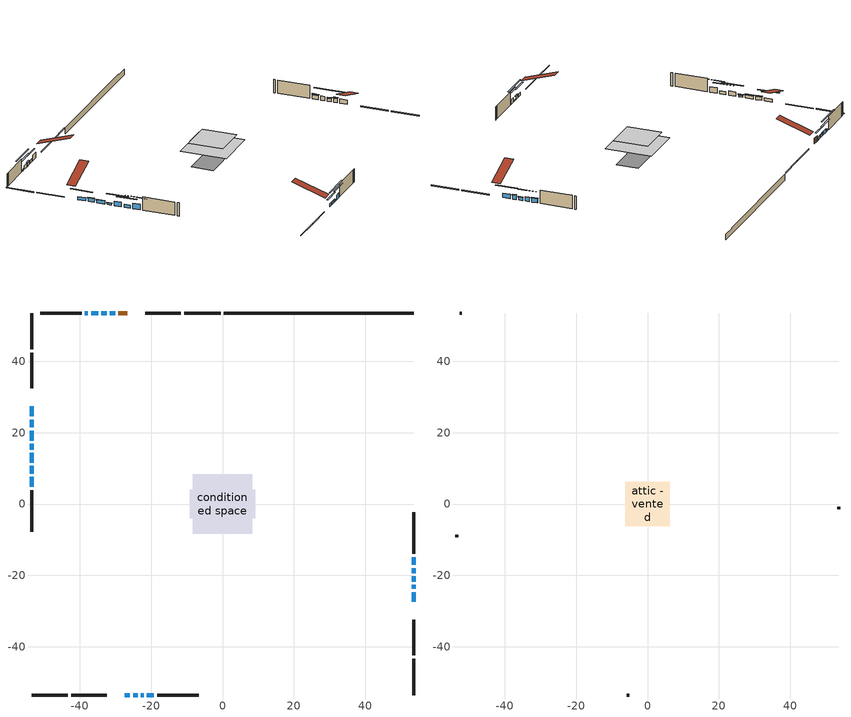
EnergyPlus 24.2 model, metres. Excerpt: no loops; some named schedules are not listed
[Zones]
conditioned space
 floor adiabatic (AdiabaticFloorConstruction): -8.33,-8.33 -8.33,8.33 8.33,8.33 8.33,-8.33 z2.96
 floor foundation (Slab1 construction): -9.24,-4.04 -9.24,4.04 9.24,4.04 9.24,-4.04 z-1.8
 wall outside (RimJoist1 construction): -0.56,53.51 -10.71,53.51 / -53.51,-53.51 -43.36,-53.51 / -53.51,53.51 -53.51,43.36 / 53.51,-53.51 53.51,-43.36 z0.52:0.82
 wall outside (RimJoist2 construction): -11.64,53.51 -21.6,53.51 / -42.43,-53.51 -32.47,-53.51 / -53.51,42.43 -53.51,32.47 / 53.51,-42.43 53.51,-32.47 z0.52:0.82
 wall outside (AdiabaticWallConstruction 1): -26.67,53.51 -29.15,53.51 z0.52:2.55
 wall outside (AdiabaticWallConstruction): 53.51,-27.4 53.51,-24.71 / 53.51,-23.78 53.51,-22.66 / -53.51,14.31 -53.51,11.62 / 53.51,-19.36 53.51,-17.93 / 53.51,-17.01 53.51,-14.87 z0.52:2.1; 53.51,-21.73 53.51,-20.28 / -30.08,53.51 -31.53,53.51 / -32.46,53.51 -33.91,53.51 / -27.4,-53.51 -25.95,-53.51 / -53.51,27.4 -53.51,24.56 / -53.51,20.59 -53.51,17.74 z0.52:1.64; -25.02,-53.51 -23.78,-53.51 z0.52:1.46; -53.51,23.63 -53.51,21.52 z0.52:1.76; -34.84,53.51 -36.82,53.51 z0.52:1.87; -37.75,53.51 -38.54,53.51 / -53.51,16.82 -53.51,15.24 z0.52:1.13; -22.85,-53.51 -22.11,-53.51 z0.52:0.88; -21.18,-53.51 -19.2,-53.51 z0.52:2.2; -53.51,10.69 -53.51,8.51 z0.52:1.56; -53.51,7.58 -53.51,4.78 z0.52:2.5
 wall outside (Wall1 construction): -39.46,53.51 -51.06,53.51 / -18.27,-53.51 -6.68,-53.51 / -53.51,3.86 -53.51,-7.74 / 53.51,-13.94 53.51,-2.35 z0.52:5.4
 wall foundation (FoundationWall1 construction): 0.37,53.51,-1.8 0.37,53.51,0.52 48.2,53.51,0.52 48.2,53.51,0.2 53.51,53.51,0.2 53.51,53.51,-1.8
 window (WindowConstruction): 53.51,-27.4 53.51,-24.71 z0.52:2.1
 window (WindowConstruction 8): 53.51,-23.78 53.51,-22.66 z0.52:2.1
 window (WindowConstruction 9): 53.51,-21.73 53.51,-20.28 z0.52:1.64
 window (WindowConstruction 10): -30.08,53.51 -31.53,53.51 z0.52:1.64
 window (WindowConstruction 11): -32.46,53.51 -33.91,53.51 z0.52:1.64
 window (WindowConstruction 12): -27.4,-53.51 -25.95,-53.51 z0.52:1.64
 window (WindowConstruction 13): -25.02,-53.51 -23.78,-53.51 z0.52:1.46
 window (WindowConstruction 14): -53.51,27.4 -53.51,24.56 z0.52:1.64
 window (WindowConstruction 15): -53.51,23.63 -53.51,21.52 z0.52:1.76
 window (WindowConstruction 1): -34.84,53.51 -36.82,53.51 z0.52:1.87
 window (WindowConstruction 16): -53.51,20.59 -53.51,17.75 z0.52:1.64
 window (WindowConstruction 17): -37.75,53.51 -38.53,53.51 z0.52:1.13
 window (WindowConstruction 18): -22.85,-53.51 -22.11,-53.51 z0.52:0.88
 window (WindowConstruction 19): -53.51,16.82 -53.51,15.24 z0.52:1.13
 window (WindowConstruction 2): -21.18,-53.51 -19.2,-53.51 z0.52:2.2
 window (WindowConstruction 3): -53.51,14.31 -53.51,11.62 z0.52:2.1
 window (WindowConstruction 4): -53.51,10.69 -53.51,8.51 z0.52:1.56
 window (WindowConstruction 5): -53.51,7.58 -53.51,4.78 z0.52:2.5
 window (WindowConstruction 6): 53.51,-19.36 53.51,-17.93 z0.52:2.1
 window (WindowConstruction 7): 53.51,-17.01 53.51,-14.87 z0.52:2.1
 door (Door): -26.67,53.51 -29.15,53.51 z0.52:2.55
 ceiling adiabatic (AdiabaticFloorConstruction): 8.33,-8.33 8.33,8.33 -8.33,8.33 -8.33,-8.33 z2.96
attic - vented
 floor to conditioned space (Floor1 construction Reversed): -6.25,-6.25 -6.25,6.25 6.25,6.25 6.25,-6.25 z5.4
 wall outside (Wall3 construction): -51.99,53.51 -52.58,53.51 / -5.75,-53.51 -5.15,-53.51 / -53.51,-8.67 -53.51,-9.26 / 53.51,-1.42 53.51,-0.82 z0.52:5.4
 roof outside (Roof1 construction): -25.74,53.51,5.4 -25.74,41.34,9.46 -22.53,41.34,9.46 -22.53,53.51,5.4; -28.33,-53.51,5.4 -28.33,-41.34,9.46 -31.54,-41.34,9.46 -31.54,-53.51,5.4; -53.51,28.33,5.4 -41.34,28.33,9.46 -41.34,31.54,9.46 -53.51,31.54,5.4; 53.51,-28.33,5.4 41.34,-28.33,9.46 41.34,-31.54,9.46 53.51,-31.54,5.4
shading: 53.51,-22.13 53.51,-29.98 53.92,-29.98 53.92,-22.13 z4.67; 53.51,-22.46 53.51,-23.98 53.92,-23.98 53.92,-22.46 z2.3; 53.51,-20.08 53.51,-21.93 53.92,-21.93 53.92,-20.08 z1.84; -34.11,53.51 -27.5,53.51 -27.5,53.92 -34.11,53.92 z4.22; -34.11,53.51 -32.26,53.51 -32.26,53.92 -34.11,53.92 z1.84; -23.37,-53.51 -29.98,-53.51 -29.98,-53.92 -23.37,-53.92 z4.22; -23.58,-53.51 -25.22,-53.51 -25.22,-53.92 -23.58,-53.92 z1.66; -53.51,21.98 -53.51,29.98 -53.92,29.98 -53.92,21.98 z4.22; -53.51,21.32 -53.51,23.83 -53.92,23.83 -53.92,21.32 z1.96; -39.4,53.51 -32.26,53.51 -32.26,53.92 -39.4,53.92 z4.45; -53.51,17.54 -53.51,20.79 -53.92,20.79 -53.92,17.54 z1.84; -43.6,53.51 -32.68,53.51 -32.68,53.92 -43.6,53.92 z6.2; -17.04,-53.51 -27.92,-53.51 -27.92,-53.92 -17.04,-53.92 z5.95; -53.51,15.04 -53.51,17.02 -53.92,17.02 -53.92,15.04 z1.33; -16.62,-53.51 -23.76,-53.51 -23.76,-53.92 -16.62,-53.92 z4.77; -53.51,9.04 -53.51,16.89 -53.92,16.89 -53.92,9.04 z4.67; -53.51,5.93 -53.51,13.27 -53.92,13.27 -53.92,5.93 z4.14; -53.51,2.21 -53.51,10.16 -53.92,10.16 -53.92,2.21 z5.08; 53.51,-15.36 53.51,-21.93 53.92,-21.93 53.92,-15.36 z4.67; 53.51,-14.67 53.51,-17.21 53.92,-17.21 53.92,-14.67 z2.3
[Building]
Building 1: Terrain=Suburbs
[Site:Location]
Toronto Intl AP_ON: Latitude {deg}=43.68; Longitude {deg}=-79.63; Time Zone {hr}=-5; Elevation {m}=173; Keep Site Location Information=Yes
[Site:GroundTemperature:Shallow]
4.59119, 2.66285, 2.50842, 3.42352, 7.09712, 10.7536, 13.9236, 15.9317, 16.1023, 14.4691, 11.3799, 7.83558
[Site:WaterMainsTemperature]
Calculation Method=Schedule; Temperature Schedule=mains temperature schedule
[Material] Roughness=Rough; Thermal Absorptance=0.9
Name | Thickness {m} | Conductivity {W/m-K} | Density {kg/m3} | Specific Heat {J/kg-K} | Solar Absorptance | Visible Absorptance
asphalt or fiberglass shingles | 0.00635 | 0.162714 | 1121.4 | 1465.45 | 0.4 | 0.4
ceiling loosefill ins | 0.0846667 | 0.0480833 | 16.02 | 1046.75 | 0.7 | 0.7
ceiling stud and cavity | 0.1397 | 0.0808738 | 65.682 | 1177.47 | 0.7 | 0.7
concrete 4.0 in. | 0.1016 | 1.803125 | 2242.8 | 837.4 | 0.7 | 0.7
concrete 8.0 in. | 0.2032 | 1.803125 | 2242.8 | 837.4 | 0.7 | 0.7
door material | 0.04445 | 0.053851 | 512.64 | 1214.23 | 0.7 | 0.7
exterior vertical ins | 0.0684125 | 0.029427 | 32.04 | 1214.23 | 0.7 | 0.7
floor covering | 0.0127 | 0.0433444 | 54.468 | 1339.84 | 0.6 | 0.6
floor rigid ins; wall rigid ins | 0.512978 | 0.029427 | 32.04 | 1214.23 | 0.7 | 0.7
floor stud and cavity | 0.1397 | 1.75129 | 37.0049 | 1207.88 | 0.7 | 0.7
furniture material conditioned space 1 | 0.1524 | 0.115458 | 640.8 | 1214.23 | 0.6 | 0.6
gypsum board | 0.0127 | 0.160291 | 801 | 837.4 | 0.6 | 0.6
gypsum board 1 | 0.0127 | 0.160291 | 801 | 837.4 | 0.7 | 0.7
osb sheathing 0.5 in. | 0.0127 | 0.115458 | 512.64 | 1214.23 | 0.7 | 0.7
osb sheathing 0.75 in. | 0.01905 | 0.115458 | 512.64 | 1214.23 | 0.7 | 0.7
osb sheathing 2.0 in. | 0.0508 | 0.115458 | 512.64 | 1214.23 | 0.7 | 0.7
rim joist stud and cavity | 0.0508 | 0.0451784 | 125.044 | 1163.47 | 0.6 | 0.6
rim joist stud and cavity 1 | 0.0508 | 0.038851 | 125.044 | 1163.47 | 0.6 | 0.6
wall stud and cavity | 0.1397 | 0.0896479 | 139.0536 | 1170.24 | 0.7 | 0.7
wall stud and cavity 1 | 0.0889 | 6.9971 | 50.32683 | 1063.81 | 0.6 | 0.6
wall stud and cavity 2 | 0.0889 | 0.380278 | 52.3479 | 1209.89 | 0.7 | 0.7
wall stud and cavity 3 | 0.0889 | 0.391764 | 83.0341 | 1211.67 | 0.7 | 0.7
wood siding | 0.0254 | 0.102417 | 544.68 | 1172.36 | 0.4 | 0.4
wood siding 1 | 0.00254 | 0.102417 | 544.68 | 1172.36 | 0.4 | 0.4
wood siding 2; wood siding 3; wood siding 4 | 0.0254 | 0.102417 | 544.68 | 1172.36 | 0.7 | 0.7
[WindowMaterial:SimpleGlazingSystem]
Name | U-Factor {W/m2-K} | Solar Heat Gain Coefficient
WindowMaterial | 3.296079 | 0.7
WindowMaterial 1 | 3.29835 | 0.69
WindowMaterial 10 | 3.30573 | 0.53
WindowMaterial 2 | 3.30005 | 0.68
WindowMaterial 3 | 2.94631 | 0.62
WindowMaterial 4 | 3.30573 | 0.64
WindowMaterial 5 | 3.30005 | 0.67
WindowMaterial 6 | 3.30119 | 0.67
WindowMaterial 7 | 3.30346 | 0.65
WindowMaterial 8 | 3.298918 | 0.69
WindowMaterial 9 | 3.30573 | 0.6
[Construction]
AdiabaticFloorConstruction: floor stud and cavity, floor rigid ins, osb sheathing 0.75 in., floor covering
AdiabaticWallConstruction: wood siding 3, wall rigid ins, wall stud and cavity 2, gypsum board
AdiabaticWallConstruction 1: wood siding 4, wall rigid ins, wall stud and cavity 2, gypsum board
Door: door material
Floor1 construction Reversed: gypsum board, ceiling stud and cavity, ceiling loosefill ins
FoundationWall1 construction: concrete 8.0 in., gypsum board 1
furniture construction conditioned space 1: furniture material conditioned space 1
PartitionWallConstruction: gypsum board, wall stud and cavity 3, gypsum board
RimJoist1 construction: wood siding 2, osb sheathing 2.0 in., rim joist stud and cavity
RimJoist2 construction: wood siding 2, osb sheathing 2.0 in., rim joist stud and cavity 1
Roof1 construction: asphalt or fiberglass shingles
Slab1 construction: concrete 4.0 in.
Wall1 construction: wood siding, osb sheathing 0.5 in., wall stud and cavity, gypsum board
Wall3 construction: wood siding 1, wall stud and cavity 1
WindowConstruction; WindowConstruction 2; WindowConstruction 3: WindowMaterial
WindowConstruction 1: WindowMaterial 1
WindowConstruction 10; WindowConstruction 11; WindowConstruction 12; WindowConstruction 9: WindowMaterial 6
WindowConstruction 13: WindowMaterial 7
WindowConstruction 14; WindowConstruction 15; WindowConstruction 16: WindowMaterial 8
WindowConstruction 17; WindowConstruction 19: WindowMaterial 9
WindowConstruction 18: WindowMaterial 10
WindowConstruction 4: WindowMaterial 2
WindowConstruction 5: WindowMaterial 3
WindowConstruction 6; WindowConstruction 7: WindowMaterial 4
WindowConstruction 8: WindowMaterial 5
[Zone] Multiplier=1; Part of Total Floor Area=Yes
Name | Volume {m3}
attic - vented | 102.959
conditioned space | 1273.8
[Space]
Name | Zone | Volume {m3}
attic - vented 1 | attic - vented | 102.959
conditioned space 1 | conditioned space | 1273.8
[ZoneInfiltration:EffectiveLeakageArea]
infil attic - vented 1: Zone or Space=attic - vented 1; Schedule=Always On Discrete; Effective Air Leakage Area {cm2}=6466.35; Stack Coefficient=0.000621352; Wind Coefficient=1.68418e-05
[ZoneMixing]
whole house fan mix: Zone or Space=attic - vented; Schedule=Always On Continuous; Design Flow Rate Calculation Method=Flow/Zone; Design Flow Rate {m3/s}=0; Source Zone or Space=conditioned space
[SurfaceProperty:ExposedFoundationPerimeter]
Slab1: Exposed Perimeter Calculation Method=TotalExposedPerimeter; Total Exposed Perimeter {m}=53.138
[InternalMass] Zone or ZoneList=conditioned space; Space or SpaceList=conditioned space 1
Name | Construction | Surface Area {m2}
furniture mass conditioned space 1 | furniture construction conditioned space 1 | 170.84
partition wall mass | PartitionWallConstruction | 427.099
[Lights]
interior lighting: Zone or ZoneList or Space or SpaceList=conditioned space 1; Schedule=interior lighting schedule; Design Level Calculation Method=LightingLevel; Lighting Level {W}=343.2; Return Air Fraction=0; Fraction Radiant=0.6; Fraction Visible=0.2; Fraction Replaceable=1
[People]
occupants: Zone or ZoneList or Space or SpaceList=conditioned space 1; Number of People Schedule=occupants schedule; Number of People Calculation Method=People; Number of People=3; Fraction Radiant=0.314171; Sensible Heat Fraction=0.56303; Activity Level Schedule=occupants activity schedule; Carbon Dioxide Generation Rate {m3/s-W}=0; Enable ASHRAE 55 Comfort Warnings=No; Mean Radiant Temperature Calculation Type=EnclosureAveraged
[ElectricEquipment] Zone or ZoneList or Space or SpaceList=conditioned space 1; Design Level Calculation Method=EquipmentLevel
Name | Schedule | Design Level {W} | Fraction Latent | Fraction Radiant | Fraction Lost
clothes dryer | clothes dryer schedule | 140.772 | 0.015 | 0.081 | 0.85
clothes washer | clothes washer schedule | 32.1985 | 0.03 | 0.162 | 0.7
cooking range | cooking range schedule | 215.147 | 0.08 | 0.432 | 0.2
dishwasher | dishwasher schedule | 66.8632 | 0.3 | 0.18 | 0.4
fridge | fridge schedule | 72.9452 | 0 | 0.6 | 0
mech vent house fan | mech vent house fan schedule | 0 | 0 | 0 | 1
mech vent house fan cfis | mech vent house fan cfis schedule | 0 | 0 | 0 | 0
misc plug loads | misc plug loads schedule | 494.7 | 0.045 | 0.513 | 0.1
whole house fan | Always On Discrete | 0 | 0 | 0 | 1
[OtherEquipment] Zone or ZoneList or Space or SpaceList=conditioned space 1; Design Level Calculation Method=EquipmentLevel
Name | Fuel Type | Schedule | Design Level {W} | Fraction Latent | Fraction Radiant | Fraction Lost
clothes dryer 1 | Electricity | clothes dryer schedule | 0 | 0.015 | 0.081 | 0.85
cooking range 1 | Electricity | cooking range schedule | 0 | 0.08 | 0.432 | 0.2
general water use latent | None | general water use schedule | 62.594 | 1 | 0 | 0
general water use sensible | None | general water use schedule | -61.6891 | 0 | 0.6 | 0
mech vent house fan latent load | None | Always On Discrete | 0 | 1 | 0 | 0
mech vent house fan sensible load | None | Always On Discrete | 0 | 0 | 0 | 0
water heater energy adjustment1 | NaturalGas | Always On Discrete | 0.01 | 0 | 0 | 1
[ZoneInfiltration:DesignFlowRate] Zone or ZoneList or Space or SpaceList=conditioned space 1; Schedule=Always On Discrete; Design Flow Rate Calculation Method=Flow/Zone; Design Flow Rate {m3/s}=0
infil flow; natural vent flow; whole house fan flow
[Foundation:Kiva]
Foundation Kiva 1: Initial Indoor Air Temperature {C}=18; Wall Height Above Grade {m}=0.519989; Wall Depth Below Slab {m}=0.2032; Custom Block Material Name 1=exterior vertical ins; Custom Block Depth 1 {m}=2.31999; Custom Block X Position 1 {m}=0.2159; Custom Block Z Position 1 {m}=0
[Foundation:Kiva:Settings]
Soil Conductivity {W/m-K}=0.849921; Soil Density {kg/m3}=1842.3; Soil Specific Heat {J/kg-K}=418.7; Ground Solar Absorptivity=0.9; Ground Thermal Absorptivity=0.9; Ground Surface Roughness {m}=0.03; Far-Field Width {m}=40; Deep-Ground Boundary Condition=ZeroFlux; Deep-Ground Depth {m}=40; Minimum Cell Dimension {m}=0.2; Maximum Cell Growth Coefficient=3; Simulation Timestep=Timestep
[Exterior:Lights]
exterior lighting: Schedule=exterior lighting schedule; Design Level {W}=75.6
[Schedule:Constant]
Name | Hourly Value
Always On Continuous; mech vent house fan schedule; mech vent house fan cfis schedule; Always On Discrete | 1
occupants activity schedule | 117.228
fridge schedule | 0
[Schedule:Week:Daily]
interior lighting schedule Week Rule - Jan1-Jan27: interior lighting schedule day, interior lighting schedule day, interior lighting schedule day, interior lighting schedule day, interior lighting schedule day, interior lighting schedule day, interior lighting schedule day, interior lighting schedule default day, interior lighting schedule default day, interior lighting schedule default day, interior lighting schedule default day, interior lighting schedule default day
interior lighting schedule Week Rule - Jan28-Feb3: interior lighting schedule day, interior lighting schedule day, interior lighting schedule day, interior lighting schedule day, interior lighting schedule day 1, interior lighting schedule day 1, interior lighting schedule day 1, interior lighting schedule default day, interior lighting schedule default day, interior lighting schedule default day, interior lighting schedule default day, interior lighting schedule default day
interior lighting schedule Week Rule - Feb4-Feb24: interior lighting schedule day 1, interior lighting schedule day 1, interior lighting schedule day 1, interior lighting schedule day 1, interior lighting schedule day 1, interior lighting schedule day 1, interior lighting schedule day 1, interior lighting schedule default day, interior lighting schedule default day, interior lighting schedule default day, interior lighting schedule default day, interior lighting schedule default day
interior lighting schedule Week Rule - Feb25-Mar3: interior lighting schedule day 1, interior lighting schedule day 1, interior lighting schedule day 1, interior lighting schedule day 1, interior lighting schedule day 2, interior lighting schedule day 2, interior lighting schedule day 2, interior lighting schedule default day, interior lighting schedule default day, interior lighting schedule default day, interior lighting schedule default day, interior lighting schedule default day
interior lighting schedule Week Rule - Mar4-Mar31: interior lighting schedule day 2, interior lighting schedule day 2, interior lighting schedule day 2, interior lighting schedule day 2, interior lighting schedule day 2, interior lighting schedule day 2, interior lighting schedule day 2, interior lighting schedule default day, interior lighting schedule default day, interior lighting schedule default day, interior lighting schedule default day, interior lighting schedule default day
interior lighting schedule Week Rule - Apr1-Apr28: interior lighting schedule day 3, interior lighting schedule day 3, interior lighting schedule day 3, interior lighting schedule day 3, interior lighting schedule day 3, interior lighting schedule day 3, interior lighting schedule day 3, interior lighting schedule default day, interior lighting schedule default day, interior lighting schedule default day, interior lighting schedule default day, interior lighting schedule default day
interior lighting schedule Week Rule - Apr29-May5: interior lighting schedule day 3, interior lighting schedule day 3, interior lighting schedule day 4, interior lighting schedule day 4, interior lighting schedule day 4, interior lighting schedule day 4, interior lighting schedule day 4, interior lighting schedule default day, interior lighting schedule default day, interior lighting schedule default day, interior lighting schedule default day, interior lighting schedule default day
interior lighting schedule Week Rule - May6-May26: interior lighting schedule day 4, interior lighting schedule day 4, interior lighting schedule day 4, interior lighting schedule day 4, interior lighting schedule day 4, interior lighting schedule day 4, interior lighting schedule day 4, interior lighting schedule default day, interior lighting schedule default day, interior lighting schedule default day, interior lighting schedule default day, interior lighting schedule default day
interior lighting schedule Week Rule - May27-Jun2: interior lighting schedule day 4, interior lighting schedule day 4, interior lighting schedule day 4, interior lighting schedule day 4, interior lighting schedule day 4, interior lighting schedule day 5, interior lighting schedule day 5, interior lighting schedule default day, interior lighting schedule default day, interior lighting schedule default day, interior lighting schedule default day, interior lighting schedule default day
interior lighting schedule Week Rule - Jun3-Jun30: interior lighting schedule day 5, interior lighting schedule day 5, interior lighting schedule day 5, interior lighting schedule day 5, interior lighting schedule day 5, interior lighting schedule day 5, interior lighting schedule day 5, interior lighting schedule default day, interior lighting schedule default day, interior lighting schedule default day, interior lighting schedule default day, interior lighting schedule default day
interior lighting schedule Week Rule - Jul1-Jul28: interior lighting schedule day 6, interior lighting schedule day 6, interior lighting schedule day 6, interior lighting schedule day 6, interior lighting schedule day 6, interior lighting schedule day 6, interior lighting schedule day 6, interior lighting schedule default day, interior lighting schedule default day, interior lighting schedule default day, interior lighting schedule default day, interior lighting schedule default day
interior lighting schedule Week Rule - Jul29-Aug4: interior lighting schedule day 6, interior lighting schedule day 6, interior lighting schedule day 6, interior lighting schedule day 7, interior lighting schedule day 7, interior lighting schedule day 7, interior lighting schedule day 7, interior lighting schedule default day, interior lighting schedule default day, interior lighting schedule default day, interior lighting schedule default day, interior lighting schedule default day
interior lighting schedule Week Rule - Aug5-Aug25: interior lighting schedule day 7, interior lighting schedule day 7, interior lighting schedule day 7, interior lighting schedule day 7, interior lighting schedule day 7, interior lighting schedule day 7, interior lighting schedule day 7, interior lighting schedule default day, interior lighting schedule default day, interior lighting schedule default day, interior lighting schedule default day, interior lighting schedule default day
interior lighting schedule Week Rule - Aug26-Sep1: interior lighting schedule day 7, interior lighting schedule day 7, interior lighting schedule day 7, interior lighting schedule day 7, interior lighting schedule day 7, interior lighting schedule day 7, interior lighting schedule day 8, interior lighting schedule default day, interior lighting schedule default day, interior lighting schedule default day, interior lighting schedule default day, interior lighting schedule default day
interior lighting schedule Week Rule - Sep2-Sep29: interior lighting schedule day 8, interior lighting schedule day 8, interior lighting schedule day 8, interior lighting schedule day 8, interior lighting schedule day 8, interior lighting schedule day 8, interior lighting schedule day 8, interior lighting schedule default day, interior lighting schedule default day, interior lighting schedule default day, interior lighting schedule default day, interior lighting schedule default day
interior lighting schedule Week Rule - Sep30-Oct6: interior lighting schedule day 8, interior lighting schedule day 9, interior lighting schedule day 9, interior lighting schedule day 9, interior lighting schedule day 9, interior lighting schedule day 9, interior lighting schedule day 9, interior lighting schedule default day, interior lighting schedule default day, interior lighting schedule default day, interior lighting schedule default day, interior lighting schedule default day
interior lighting schedule Week Rule - Oct7-Oct27: interior lighting schedule day 9, interior lighting schedule day 9, interior lighting schedule day 9, interior lighting schedule day 9, interior lighting schedule day 9, interior lighting schedule day 9, interior lighting schedule day 9, interior lighting schedule default day, interior lighting schedule default day, interior lighting schedule default day, interior lighting schedule default day, interior lighting schedule default day
interior lighting schedule Week Rule - Oct28-Nov3: interior lighting schedule day 9, interior lighting schedule day 9, interior lighting schedule day 9, interior lighting schedule day 9, interior lighting schedule day 10, interior lighting schedule day 10, interior lighting schedule day 10, interior lighting schedule default day, interior lighting schedule default day, interior lighting schedule default day, interior lighting schedule default day, interior lighting schedule default day
interior lighting schedule Week Rule - Nov4-Nov24: interior lighting schedule day 10, interior lighting schedule day 10, interior lighting schedule day 10, interior lighting schedule day 10, interior lighting schedule day 10, interior lighting schedule day 10, interior lighting schedule day 10, interior lighting schedule default day, interior lighting schedule default day, interior lighting schedule default day, interior lighting schedule default day, interior lighting schedule default day
interior lighting schedule Week Rule - Nov25-Dec1: interior lighting schedule day 10, interior lighting schedule day 10, interior lighting schedule day 10, interior lighting schedule day 10, interior lighting schedule day 10, interior lighting schedule day 10, interior lighting schedule day 11, interior lighting schedule default day, interior lighting schedule default day, interior lighting schedule default day, interior lighting schedule default day, interior lighting schedule default day
interior lighting schedule Week Rule - Dec2-Dec31: interior lighting schedule day 11, interior lighting schedule day 11, interior lighting schedule day 11, interior lighting schedule day 11, interior lighting schedule day 11, interior lighting schedule day 11, interior lighting schedule day 11, interior lighting schedule default day, interior lighting schedule default day, interior lighting schedule default day, interior lighting schedule default day, interior lighting schedule default day
occupants schedule Week Rule - Jan1-Dec31: occupants schedule day, occupants schedule day, occupants schedule day, occupants schedule day, occupants schedule day, occupants schedule day, occupants schedule day, occupants schedule default day, occupants schedule default day, occupants schedule default day, occupants schedule default day, occupants schedule default day
clothes dryer schedule Week Rule - Jan1-Dec31: clothes dryer schedule day, clothes dryer schedule day, clothes dryer schedule day, clothes dryer schedule day, clothes dryer schedule day, clothes dryer schedule day, clothes dryer schedule day, clothes dryer schedule default day, clothes dryer schedule default day, clothes dryer schedule default day, clothes dryer schedule default day, clothes dryer schedule default day
clothes washer schedule Week Rule - Jan1-Dec31: clothes washer schedule day, clothes washer schedule day, clothes washer schedule day, clothes washer schedule day, clothes washer schedule day, clothes washer schedule day, clothes washer schedule day, clothes washer schedule default day, clothes washer schedule default day, clothes washer schedule default day, clothes washer schedule default day, clothes washer schedule default day
cooking range schedule Week Rule - Jan1-Dec31: cooking range schedule day, cooking range schedule day, cooking range schedule day, cooking range schedule day, cooking range schedule day, cooking range schedule day, cooking range schedule day, cooking range schedule default day, cooking range schedule default day, cooking range schedule default day, cooking range schedule default day, cooking range schedule default day
dishwasher schedule Week Rule - Jan1-Dec31: dishwasher schedule day, dishwasher schedule day, dishwasher schedule day, dishwasher schedule day, dishwasher schedule day, dishwasher schedule day, dishwasher schedule day, dishwasher schedule default day, dishwasher schedule default day, dishwasher schedule default day, dishwasher schedule default day, dishwasher schedule default day
misc plug loads schedule Week Rule - Jan1-Dec31: misc plug loads schedule day, misc plug loads schedule day, misc plug loads schedule day, misc plug loads schedule day, misc plug loads schedule day, misc plug loads schedule day, misc plug loads schedule day, misc plug loads schedule default day, misc plug loads schedule default day, misc plug loads schedule default day, misc plug loads schedule default day, misc plug loads schedule default day
general water use schedule Week Rule - Jan1-Dec31: general water use schedule day, general water use schedule day, general water use schedule day, general water use schedule day, general water use schedule day, general water use schedule day, general water use schedule day, general water use schedule default day, general water use schedule default day, general water use schedule default day, general water use schedule default day, general water use schedule default day
exterior lighting schedule Week Rule - Jan1-Jan27: exterior lighting schedule day, exterior lighting schedule day, exterior lighting schedule day, exterior lighting schedule day, exterior lighting schedule day, exterior lighting schedule day, exterior lighting schedule day, exterior lighting schedule default day, exterior lighting schedule default day, exterior lighting schedule default day, exterior lighting schedule default day, exterior lighting schedule default day
exterior lighting schedule Week Rule - Jan28-Feb3: exterior lighting schedule day, exterior lighting schedule day, exterior lighting schedule day, exterior lighting schedule day, exterior lighting schedule day 1, exterior lighting schedule day 1, exterior lighting schedule day 1, exterior lighting schedule default day, exterior lighting schedule default day, exterior lighting schedule default day, exterior lighting schedule default day, exterior lighting schedule default day
exterior lighting schedule Week Rule - Feb4-Feb24: exterior lighting schedule day 1, exterior lighting schedule day 1, exterior lighting schedule day 1, exterior lighting schedule day 1, exterior lighting schedule day 1, exterior lighting schedule day 1, exterior lighting schedule day 1, exterior lighting schedule default day, exterior lighting schedule default day, exterior lighting schedule default day, exterior lighting schedule default day, exterior lighting schedule default day
exterior lighting schedule Week Rule - Feb25-Mar3: exterior lighting schedule day 1, exterior lighting schedule day 1, exterior lighting schedule day 1, exterior lighting schedule day 1, exterior lighting schedule day 2, exterior lighting schedule day 2, exterior lighting schedule day 2, exterior lighting schedule default day, exterior lighting schedule default day, exterior lighting schedule default day, exterior lighting schedule default day, exterior lighting schedule default day
exterior lighting schedule Week Rule - Mar4-Mar31: exterior lighting schedule day 2, exterior lighting schedule day 2, exterior lighting schedule day 2, exterior lighting schedule day 2, exterior lighting schedule day 2, exterior lighting schedule day 2, exterior lighting schedule day 2, exterior lighting schedule default day, exterior lighting schedule default day, exterior lighting schedule default day, exterior lighting schedule default day, exterior lighting schedule default day
exterior lighting schedule Week Rule - Apr1-Apr28: exterior lighting schedule day 3, exterior lighting schedule day 3, exterior lighting schedule day 3, exterior lighting schedule day 3, exterior lighting schedule day 3, exterior lighting schedule day 3, exterior lighting schedule day 3, exterior lighting schedule default day, exterior lighting schedule default day, exterior lighting schedule default day, exterior lighting schedule default day, exterior lighting schedule default day
exterior lighting schedule Week Rule - Apr29-May5: exterior lighting schedule day 3, exterior lighting schedule day 3, exterior lighting schedule day 4, exterior lighting schedule day 4, exterior lighting schedule day 4, exterior lighting schedule day 4, exterior lighting schedule day 4, exterior lighting schedule default day, exterior lighting schedule default day, exterior lighting schedule default day, exterior lighting schedule default day, exterior lighting schedule default day
exterior lighting schedule Week Rule - May6-May26: exterior lighting schedule day 4, exterior lighting schedule day 4, exterior lighting schedule day 4, exterior lighting schedule day 4, exterior lighting schedule day 4, exterior lighting schedule day 4, exterior lighting schedule day 4, exterior lighting schedule default day, exterior lighting schedule default day, exterior lighting schedule default day, exterior lighting schedule default day, exterior lighting schedule default day
exterior lighting schedule Week Rule - May27-Jun2: exterior lighting schedule day 4, exterior lighting schedule day 4, exterior lighting schedule day 4, exterior lighting schedule day 4, exterior lighting schedule day 4, exterior lighting schedule day 5, exterior lighting schedule day 5, exterior lighting schedule default day, exterior lighting schedule default day, exterior lighting schedule default day, exterior lighting schedule default day, exterior lighting schedule default day
exterior lighting schedule Week Rule - Jun3-Jun30: exterior lighting schedule day 5, exterior lighting schedule day 5, exterior lighting schedule day 5, exterior lighting schedule day 5, exterior lighting schedule day 5, exterior lighting schedule day 5, exterior lighting schedule day 5, exterior lighting schedule default day, exterior lighting schedule default day, exterior lighting schedule default day, exterior lighting schedule default day, exterior lighting schedule default day
exterior lighting schedule Week Rule - Jul1-Jul28: exterior lighting schedule day 6, exterior lighting schedule day 6, exterior lighting schedule day 6, exterior lighting schedule day 6, exterior lighting schedule day 6, exterior lighting schedule day 6, exterior lighting schedule day 6, exterior lighting schedule default day, exterior lighting schedule default day, exterior lighting schedule default day, exterior lighting schedule default day, exterior lighting schedule default day
exterior lighting schedule Week Rule - Jul29-Aug4: exterior lighting schedule day 6, exterior lighting schedule day 6, exterior lighting schedule day 6, exterior lighting schedule day 7, exterior lighting schedule day 7, exterior lighting schedule day 7, exterior lighting schedule day 7, exterior lighting schedule default day, exterior lighting schedule default day, exterior lighting schedule default day, exterior lighting schedule default day, exterior lighting schedule default day
exterior lighting schedule Week Rule - Aug5-Aug25: exterior lighting schedule day 7, exterior lighting schedule day 7, exterior lighting schedule day 7, exterior lighting schedule day 7, exterior lighting schedule day 7, exterior lighting schedule day 7, exterior lighting schedule day 7, exterior lighting schedule default day, exterior lighting schedule default day, exterior lighting schedule default day, exterior lighting schedule default day, exterior lighting schedule default day
exterior lighting schedule Week Rule - Aug26-Sep1: exterior lighting schedule day 7, exterior lighting schedule day 7, exterior lighting schedule day 7, exterior lighting schedule day 7, exterior lighting schedule day 7, exterior lighting schedule day 7, exterior lighting schedule day 8, exterior lighting schedule default day, exterior lighting schedule default day, exterior lighting schedule default day, exterior lighting schedule default day, exterior lighting schedule default day
exterior lighting schedule Week Rule - Sep2-Sep29: exterior lighting schedule day 8, exterior lighting schedule day 8, exterior lighting schedule day 8, exterior lighting schedule day 8, exterior lighting schedule day 8, exterior lighting schedule day 8, exterior lighting schedule day 8, exterior lighting schedule default day, exterior lighting schedule default day, exterior lighting schedule default day, exterior lighting schedule default day, exterior lighting schedule default day
[Schedule:Year]
interior lighting schedule: interior lighting schedule Week Rule - Jan1-Jan27, 1, 1, 1, 27, interior lighting schedule Week Rule - Jan28-Feb3, 1, 28, 2, 3, interior lighting schedule Week Rule - Feb4-Feb24, 2, 4, 2, 24, interior lighting schedule Week Rule - Feb25-Mar3, 2, 25, 3, 3, interior lighting schedule Week Rule - Mar4-Mar31, 3, 4, 3, 31, interior lighting schedule Week Rule - Apr1-Apr28, 4, 1, 4, 28, interior lighting schedule Week Rule - Apr29-May5, 4, 29, 5, 5, interior lighting schedule Week Rule - May6-May26, 5, 6, 5, 26, interior lighting schedule Week Rule - May27-Jun2, 5, 27, 6, 2, interior lighting schedule Week Rule - Jun3-Jun30, 6, 3, 6, 30, interior lighting schedule Week Rule - Jul1-Jul28, 7, 1, 7, 28, interior lighting schedule Week Rule - Jul29-Aug4, 7, 29, 8, 4, interior lighting schedule Week Rule - Aug5-Aug25, 8, 5, 8, 25, interior lighting schedule Week Rule - Aug26-Sep1, 8, 26, 9, 1, interior lighting schedule Week Rule - Sep2-Sep29, 9, 2, 9, 29, interior lighting schedule Week Rule - Sep30-Oct6, 9, 30, 10, 6, interior lighting schedule Week Rule - Oct7-Oct27, 10, 7, 10, 27, interior lighting schedule Week Rule - Oct28-Nov3, 10, 28, 11, 3, interior lighting schedule Week Rule - Nov4-Nov24, 11, 4, 11, 24, interior lighting schedule Week Rule - Nov25-Dec1, 11, 25, 12, 1, interior lighting schedule Week Rule - Dec2-Dec31, 12, 2, 12, 31
occupants schedule: occupants schedule Week Rule - Jan1-Dec31, 1, 1, 12, 31
clothes dryer schedule: clothes dryer schedule Week Rule - Jan1-Dec31, 1, 1, 12, 31
clothes washer schedule: clothes washer schedule Week Rule - Jan1-Dec31, 1, 1, 12, 31
cooking range schedule: cooking range schedule Week Rule - Jan1-Dec31, 1, 1, 12, 31
dishwasher schedule: dishwasher schedule Week Rule - Jan1-Dec31, 1, 1, 12, 31
misc plug loads schedule: misc plug loads schedule Week Rule - Jan1-Dec31, 1, 1, 12, 31
general water use schedule: general water use schedule Week Rule - Jan1-Dec31, 1, 1, 12, 31
exterior lighting schedule: exterior lighting schedule Week Rule - Jan1-Jan27, 1, 1, 1, 27, exterior lighting schedule Week Rule - Jan28-Feb3, 1, 28, 2, 3, exterior lighting schedule Week Rule - Feb4-Feb24, 2, 4, 2, 24, exterior lighting schedule Week Rule - Feb25-Mar3, 2, 25, 3, 3, exterior lighting schedule Week Rule - Mar4-Mar31, 3, 4, 3, 31, exterior lighting schedule Week Rule - Apr1-Apr28, 4, 1, 4, 28, exterior lighting schedule Week Rule - Apr29-May5, 4, 29, 5, 5, exterior lighting schedule Week Rule - May6-May26, 5, 6, 5, 26, exterior lighting schedule Week Rule - May27-Jun2, 5, 27, 6, 2, exterior lighting schedule Week Rule - Jun3-Jun30, 6, 3, 6, 30, exterior lighting schedule Week Rule - Jul1-Jul28, 7, 1, 7, 28, exterior lighting schedule Week Rule - Jul29-Aug4, 7, 29, 8, 4, exterior lighting schedule Week Rule - Aug5-Aug25, 8, 5, 8, 25, exterior lighting schedule Week Rule - Aug26-Sep1, 8, 26, 9, 1, exterior lighting schedule Week Rule - Sep2-Sep29, 9, 2, 9, 29, exterior lighting schedule Week Rule - Sep30-Oct6, 9, 30, 10, 6, exterior lighting schedule Week Rule - Oct7-Oct27, 10, 7, 10, 27, exterior lighting schedule Week Rule - Oct28-Nov3, 10, 28, 11, 3, exterior lighting schedule Week Rule - Nov4-Nov24, 11, 4, 11, 24, exterior lighting schedule Week Rule - Nov25-Dec1, 11, 25, 12, 1, exterior lighting schedule Week Rule - Dec2-Dec31, 12, 2, 12, 31
[Schedule:Compact]
mains temperature schedule: Through: 01/01, For: AllDays, Until: 24:00, 8.43722, Through: 01/02, For: AllDays, Until: 24:00, 8.37111, Through: 01/03, For: AllDays, Until: 24:00, 8.30611, Through: 01/04, For: AllDays, Until: 24:00, 8.24222, Through: 01/05, For: AllDays, Until: 24:00, 8.17944, Through: 01/06, For: AllDays, Until: 24:00, 8.11833, Through: 01/07, For: AllDays, Until: 24:00, 8.05833, Through: 01/08, For: AllDays, Until: 24:00, 7.99944, Through: 01/09, For: AllDays, Until: 24:00, 7.94222, Through: 01/10, For: AllDays, Until: 24:00, 7.88611, Through: 01/11, For: AllDays, Until: 24:00, 7.83167, Through: 01/12, For: AllDays, Until: 24:00, 7.77833, Through: 01/13, For: AllDays, Until: 24:00, 7.72611, Through: 01/14, For: AllDays, Until: 24:00, 7.67556, Through: 01/15, For: AllDays, Until: 24:00, 7.62667, Through: 01/16, For: AllDays, Until: 24:00, 7.57889, Through: 01/17, For: AllDays, Until: 24:00, 7.53278, Through: 01/18, For: AllDays, Until: 24:00, 7.48778, Through: 01/19, For: AllDays, Until: 24:00, 7.44444, Through: 01/20, For: AllDays, Until: 24:00, 7.40278, Through: 01/21, For: AllDays, Until: 24:00, 7.36278, Through: 01/22, For: AllDays, Until: 24:00, 7.32389, Through: 01/23, For: AllDays, Until: 24:00, 7.28667, Through: 01/24, For: AllDays, Until: 24:00, 7.25056, Through: 01/25, For: AllDays, Until: 24:00, 7.21667, Through: 01/26, For: AllDays, Until: 24:00, 7.18389, Through: 01/27, For: AllDays, Until: 24:00, 7.15278, Through: 01/28, For: AllDays, Until: 24:00, 7.12333, Through: 01/29, For: AllDays, Until: 24:00, 7.09556, Through: 01/30, For: AllDays, Until: 24:00, 7.06944, Through: 01/31, For: AllDays, Until: 24:00, 7.04444, Through: 02/01, For: AllDays, Until: 24:00, 7.02167, Through: 02/02, For: AllDays, Until: 24:00, 7, Through: 02/03, For: AllDays, Until: 24:00, 6.98, Through: 02/04, For: AllDays, Until: 24:00, 6.96222, Through: 02/05, For: AllDays, Until: 24:00, 6.94556, Through: 02/06, For: AllDays, Until: 24:00, 6.93056, Through: 02/07, For: AllDays, Until: 24:00, 6.91722, Through: 02/08, For: AllDays, Until: 24:00, 6.90556, Through: 02/09, For: AllDays, Until: 24:00, 6.89556, Through: 02/10, For: AllDays, Until: 24:00, 6.88722, Through: 02/11, For: AllDays, Until: 24:00, 6.88056, Through: 02/12, For: AllDays, Until: 24:00, 6.875, Through: 02/13, For: AllDays, Until: 24:00, 6.87167, Through: 02/14, For: AllDays, Until: 24:00, 6.87, Through: 02/15, For: AllDays, Until: 24:00, 6.87, Through: 02/16, For: AllDays, Until: 24:00, 6.87167, Through: 02/17, For: AllDays, Until: 24:00, 6.875, Through: 02/18, For: AllDays, Until: 24:00, 6.88, Through: 02/19, For: AllDays, Until: 24:00, 6.88611, Through: 02/20, For: AllDays, Until: 24:00, 6.89444, Through: 02/21, For: AllDays, Until: 24:00, 6.90444, Through: 02/22, For: AllDays, Until: 24:00, 6.91611, Through: 02/23, For: AllDays, Until: 24:00, 6.92889, Through: 02/24, For: AllDays, Until: 24:00, 6.94389, Through: 02/25, For: AllDays, Until: 24:00, 6.96056, Through: 02/26, For: AllDays, Until: 24:00, 6.97833, Through: 02/27, For: AllDays, Until: 24:00, 6.99833, Through: 02/28, For: AllDays, Until: 24:00, 7.01944, Through: 03/01, For: AllDays, Until: 24:00, 7.04222, Through: 03/02, For: AllDays, Until: 24:00, 7.06667, Through: 03/03, For: AllDays, Until: 24:00, 7.09278, Through: 03/04, For: AllDays, Until: 24:00, 7.12056, Through: 03/05, For: AllDays, Until: 24:00, 7.15, Through: 03/06, For: AllDays, Until: 24:00, 7.18111, Through: 03/07, For: AllDays, Until: 24:00, 7.21333, Through: 03/08, For: AllDays, Until: 24:00, 7.24722, Through: 03/09, For: AllDays, Until: 24:00, 7.28278, Through: 03/10, For: AllDays, Until: 24:00, 7.32, Through: 03/11, For: AllDays, Until: 24:00, 7.35889, Through: 03/12, For: AllDays, Until: 24:00, 7.39889, Through: 03/13, For: AllDays, Until: 24:00, 7.44056, Through: 03/14, For: AllDays, Until: 24:00, 7.48389, Through: 03/15, For: AllDays, Until: 24:00, 7.52833, Through: 03/16, For: AllDays, Until: 24:00, 7.57444, Through: 03/17, For: AllDays, Until: 24:00, 7.62222, Through: 03/18, For: AllDays, Until: 24:00, 7.67111, Through: 03/19, For: AllDays, Until: 24:00, 7.72111, Through: 03/20, For: AllDays, Until: 24:00, 7.77333, Through: 03/21, For: AllDays, Until: 24:00, 7.82611, Through: 03/22, For: AllDays, Until: 24:00, 7.88111, Through: 03/23, For: AllDays, Until: 24:00, 7.93667, Through: 03/24, For: AllDays, Until: 24:00, 7.99389, Through: 03/25, For: AllDays, Until: 24:00, 8.05278, Through: 03/26, For: AllDays, Until: 24:00, 8.11278, Through: 03/27, For: AllDays, Until: 24:00, 8.17389, Through: 03/28, For: AllDays, Until: 24:00, 8.23611, Through: 03/29, For: AllDays, Until: 24:00, 8.3, Through: 03/30, For: AllDays, Until: 24:00, 8.365, Through: 03/31, For: AllDays, Until: 24:00, 8.43111, Through: 04/01, For: AllDays, Until: 24:00, 8.49833, Through: 04/02, For: AllDays, Until: 24:00, 8.56722, Through: 04/03, For: AllDays, Until: 24:00, 8.63667, Through: 04/04, For: AllDays, Until: 24:00, 8.70778, Through: 04/05, For: AllDays, Until: 24:00, 8.77944, Through: 04/06, For: AllDays, Until: 24:00, 8.85278, Through: 04/07, For: AllDays, Until: 24:00, 8.92667, Through: 04/08, For: AllDays, Until: 24:00, 9.00222, Through: 04/09, For: AllDays, Until: 24:00, 9.07833, Through: 04/10, For: AllDays, Until: 24:00, 9.15556, Through: 04/11, For: AllDays, Until: 24:00, 9.23389, Through: 04/12, For: AllDays, Until: 24:00, 9.31278, Through: 04/13, For: AllDays, Until: 24:00, 9.39278, Through: 04/14, For: AllDays, Until: 24:00, 9.47389, Through: 04/15, For: AllDays, Until: 24:00, 9.55611, Through: 04/16, For: AllDays, Until: 24:00, 9.63833, Through: 04/17, For: AllDays, Until: 24:00, 9.72222, Through: 04/18, For: AllDays, Until: 24:00, 9.80667, Through: 04/19, For: AllDays, Until: 24:00, 9.89167, Through: 04/20, For: AllDays, Until: 24:00, 9.97778, Through: 04/21, For: AllDays, Until: 24:00, 10.0644, Through: 04/22, For: AllDays, Until: 24:00, 10.1517, Through: 04/23, For: AllDays, Until: 24:00, 10.24, Through: 04/24, For: AllDays, Until: 24:00, 10.3289, Through: 04/25, For: AllDays, Until: 24:00, 10.4183, Through: 04/26, For: AllDays, Until: 24:00, 10.5083, Through: 04/27, For: AllDays, Until: 24:00, 10.5989, Through: 04/28, For: AllDays, Until: 24:00, 10.69, Through: 04/29, For: AllDays, Until: 24:00, 10.7817, Through: 04/30, For: AllDays, Until: 24:00, 10.8739, Through: 05/01, For: AllDays, Until: 24:00, 10.9667, Through: 05/02, For: AllDays, Until: 24:00, 11.0594, Through: 05/03, For: AllDays, Until: 24:00, 11.1533, Through: 05/04, For: AllDays, Until: 24:00, 11.2472, Through: 05/05, For: AllDays, Until: 24:00, 11.3411, Through: 05/06, For: AllDays, Until: 24:00, 11.4361, Through: 05/07, For: AllDays, Until: 24:00, 11.5306, Through: 05/08, For: AllDays, Until: 24:00, 11.6261, Through: 05/09, For: AllDays, Until: 24:00, 11.7217, Through: 05/10, For: AllDays, Until: 24:00, 11.8172, Through: 05/11, For: AllDays, Until: 24:00, 11.9128, Through: 05/12, For: AllDays, Until: 24:00, 12.0089, Through: 05/13, For: AllDays, Until: 24:00, 12.105, Through: 05/14, For: AllDays, Until: 24:00, 12.2017, Through: 05/15, For: AllDays, Until: 24:00, 12.2978, Through: 05/16, For: AllDays, Until: 24:00, 12.3944, Through: 05/17, For: AllDays, Until: 24:00, 12.4906, Through: 05/18, For: AllDays, Until: 24:00, 12.5872, Through: 05/19, For: AllDays, Until: 24:00, 12.6833, Through: 05/20, For: AllDays, Until: 24:00, 12.78, Through: 05/21, For: AllDays, Until: 24:00, 12.8761, Through: 05/22, For: AllDays, Until: 24:00, 12.9722, Through: 05/23, For: AllDays, Until: 24:00, 13.0683, Through: 05/24, For: AllDays, Until: 24:00, 13.1639, Through: 05/25, For: AllDays, Until: 24:00, 13.2594, Through: 05/26, For: AllDays, Until: 24:00, 13.355, Through: 05/27, For: AllDays, Until: 24:00, 13.45, Through: 05/28, For: AllDays, Until: 24:00, 13.545, Through: 05/29, For: AllDays, Until: 24:00, 13.6394, Through: 05/30, For: AllDays, Until: 24:00, 13.7333, Through: 05/31, For: AllDays, Until: 24:00, 13.8272, Through: 06/01, For: AllDays, Until: 24:00, 13.9206, Through: 06/02, For: AllDays, Until: 24:00, 14.0139, Through: 06/03, For: AllDays, Until: 24:00, 14.1061, Through: 06/04, For: AllDays, Until: 24:00, 14.1983, Through: 06/05, For: AllDays, Until: 24:00, 14.2894, Through: 06/06, For: AllDays, Until: 24:00, 14.3806, Through: 06/07, For: AllDays, Until: 24:00, 14.4711, Through: 06/08, For: AllDays, Until: 24:00, 14.5606, Through: 06/09, For: AllDays, Until: 24:00, 14.65, Through: 06/10, For: AllDays, Until: 24:00, 14.7383, Through: 06/11, For: AllDays, Until: 24:00, 14.8267, Through: 06/12, For: AllDays, Until: 24:00, 14.9133, Through: 06/13, For: AllDays, Until: 24:00, 15, Through: 06/14, For: AllDays, Until: 24:00, 15.0856, Through: 06/15, For: AllDays, Until: 24:00, 15.1706, Through: 06/16, For: AllDays, Until: 24:00, 15.255, Through: 06/17, For: AllDays, Until: 24:00, 15.3383, Through: 06/18, For: AllDays, Until: 24:00, 15.4206, Through: 06/19, For: AllDays, Until: 24:00, 15.5022, Through: 06/20, For: AllDays, Until: 24:00, 15.5828, Through: 06/21, For: AllDays, Until: 24:00, 15.6628, Through: 06/22, For: AllDays, Until: 24:00, 15.7417, Through: 06/23, For: AllDays, Until: 24:00, 15.8194, Through: 06/24, For: AllDays, Until: 24:00, 15.8961, Through: 06/25, For: AllDays, Until: 24:00, 15.9722, Through: 06/26, For: AllDays, Until: 24:00, 16.0467, Through: 06/27, For: AllDays, Until: 24:00, 16.1206, Through: 06/28, For: AllDays, Until: 24:00, 16.1933, Through: 06/29, For: AllDays, Until: 24:00, 16.265, Through: 06/30, For: AllDays, Until: 24:00, 16.3356, Through: 07/01, For: AllDays, Until: 24:00, 16.4044, Through: 07/02, For: AllDays, Until: 24:00, 16.4728, Through: 07/03, For: AllDays, Until: 24:00, 16.54, Through: 07/04, For: AllDays, Until: 24:00, 16.6056, Through: 07/05, For: AllDays, Until: 24:00, 16.67, Through: 07/06, For: AllDays, Until: 24:00, 16.7333, Through: 07/07, For: AllDays, Until: 24:00, 16.7956, Through: 07/08, For: AllDays, Until: 24:00, 16.8561, Through: 07/09, For: AllDays, Until: 24:00, 16.9156, Through: 07/10, For: AllDays, Until: 24:00, 16.9739, Through: 07/11, For: AllDays, Until: 24:00, 17.0306, Through: 07/12, For: AllDays, Until: 24:00, 17.0861, Through: 07/13, For: AllDays, Until: 24:00, 17.14, Through: 07/14, For: AllDays, Until: 24:00, 17.1928, Through: 07/15, For: AllDays, Until: 24:00, 17.2439, Through: 07/16, For: AllDays, Until: 24:00, 17.2939, Through: 07/17, For: AllDays, Until: 24:00, 17.3422, Through: 07/18, For: AllDays, Until: 24:00, 17.3894, Through: 07/19, For: AllDays, Until: 24:00, 17.435, Through: 07/20, For: AllDays, Until: 24:00, 17.4794, Through: 07/21, For: AllDays, Until: 24:00, 17.5217, Through: 07/22, For: AllDays, Until: 24:00, 17.5628, Through: 07/23, For: AllDays, Until: 24:00, 17.6028, Through: 07/24, For: AllDays, Until: 24:00, 17.6406, Through: 07/25, For: AllDays, Until: 24:00, 17.6772, Through: 07/26, For: AllDays, Until: 24:00, 17.7122, Through: 07/27, For: AllDays, Until: 24:00, 17.7456, Through: 07/28, For: AllDays, Until: 24:00, 17.7778, Through: 07/29, For: AllDays, Until: 24:00, 17.8078, Through: 07/30, For: AllDays, Until: 24:00, 17.8367, Through: 07/31, For: AllDays, Until: 24:00, 17.8639, Through: 08/01, For: AllDays, Until: 24:00, 17.8894, Through: 08/02, For: AllDays, Until: 24:00, 17.9133, Through: 08/03, For: AllDays, Until: 24:00, 17.9361, Through: 08/04, For: AllDays, Until: 24:00, 17.9567, Through: 08/05, For: AllDays, Until: 24:00, 17.9756, Through: 08/06, For: AllDays, Until: 24:00, 17.9933, Through: 08/07, For: AllDays, Until: 24:00, 18.0089, Through: 08/08, For: AllDays, Until: 24:00, 18.0233, Through: 08/09, For: AllDays, Until: 24:00, 18.0361, Through: 08/10, For: AllDays, Until: 24:00, 18.0467, Through: 08/11, For: AllDays, Until: 24:00, 18.0561, Through: 08/12, For: AllDays, Until: 24:00, 18.0639, Through: 08/13, For: AllDays, Until: 24:00, 18.07, Through: 08/14, For: AllDays, Until: 24:00, 18.0739, Through: 08/15, For: AllDays, Until: 24:00, 18.0767, Through: 08/16, For: AllDays, Until: 24:00, 18.0778, Through: 08/17, For: AllDays, Until: 24:00, 18.0772, Through: 08/18, For: AllDays, Until: 24:00, 18.075, Through: 08/19, For: AllDays, Until: 24:00, 18.0706, Through: 08/20, For: AllDays, Until: 24:00, 18.065, Through: 08/21, For: AllDays, Until: 24:00, 18.0578, Through: 08/22, For: AllDays, Until: 24:00, 18.0489, Through: 08/23, For: AllDays, Until: 24:00, 18.0383, Through: 08/24, For: AllDays, Until: 24:00, 18.0261, Through: 08/25, For: AllDays, Until: 24:00, 18.0122, Through: 08/26, For: AllDays, Until: 24:00, 17.9967, Through: 08/27, For: AllDays, Until: 24:00, 17.9794, Through: 08/28, For: AllDays, Until: 24:00, 17.9606, Through: 08/29, For: AllDays, Until: 24:00, 17.9406, Through: 08/30, For: AllDays, Until: 24:00, 17.9183, Through: 08/31, For: AllDays, Until: 24:00, 17.8944, Through: 09/01, For: AllDays, Until: 24:00, 17.8694, Through: 09/02, For: AllDays, Until: 24:00, 17.8428, Through: 09/03, For: AllDays, Until: 24:00, 17.8139, Through: 09/04, For: AllDays, Until: 24:00, 17.7839, Through: 09/05, For: AllDays, Until: 24:00, 17.7522, Through: 09/06, For: AllDays, Until: 24:00, 17.7194, Through: 09/07, For: AllDays, Until: 24:00, 17.6844, Through: 09/08, For: AllDays, Until: 24:00, 17.6483, Through: 09/09, For: AllDays, Until: 24:00, 17.6106, Through: 09/10, For: AllDays, Until: 24:00, 17.5711, Through: 09/11, For: AllDays, Until: 24:00, 17.5306, Through: 09/12, For: AllDays, Until: 24:00, 17.4883, Through: 09/13, For: AllDays, Until: 24:00, 17.4444, Through: 09/14, For: AllDays, Until: 24:00, 17.3989, Through: 09/15, For: AllDays, Until: 24:00, 17.3522, Through: 09/16, For: AllDays, Until: 24:00, 17.3039, Through: 09/17, For: AllDays, Until: 24:00, 17.2544, Through: 09/18, For: AllDays, Until: 24:00, 17.2033, Through: 09/19, For: AllDays, Until: 24:00, 17.1511, Through: 09/20, For: AllDays, Until: 24:00, 17.0972, Through: 09/21, For: AllDays, Until: 24:00, 17.0422, Through: 09/22, For: AllDays, Until: 24:00, 16.9856, Through: 09/23, For: AllDays, Until: 24:00, 16.9278, Through: 09/24, For: AllDays, Until: 24:00, 16.8683, Through: 09/25, For: AllDays, Until: 24:00, 16.8078, Through: 09/26, For: AllDays, Until: 24:00, 16.7461, Through: 09/27, For: AllDays, Until: 24:00, 16.6833, Through: 09/28, For: AllDays, Until: 24:00, 16.6189, Through: 09/29, For: AllDays, Until: 24:00, 16.5533, Through: 09/30, For: AllDays, Until: 24:00, 16.4867, Through: 10/01, For: AllDays, Until: 24:00, 16.4189, Through: 10/02, For: AllDays, Until: 24:00, 16.3494, Through: 10/03, For: AllDays, Until: 24:00, 16.2794, Through: 10/04, For: AllDays, Until: 24:00, 16.2083, Through: 10/05, For: AllDays, Until: 24:00, 16.1356, Through: 10/06, For: AllDays, Until: 24:00, 16.0622, Through: 10/07, For: AllDays, Until: 24:00, 15.9878, Through: 10/08, For: AllDays, Until: 24:00, 15.9117, Through: 10/09, For: AllDays, Until: 24:00, 15.835, Through: 10/10, For: AllDays, Until: 24:00, 15.7578, Through: 10/11, For: AllDays, Until: 24:00, 15.6789, Through: 10/12, For: AllDays, Until: 24:00, 15.5994, Through: 10/13, For: AllDays, Until: 24:00, 15.5189, Through: 10/14, For: AllDays, Until: 24:00, 15.4372, Through: 10/15, For: AllDays, Until: 24:00, 15.355, Through: 10/16, For: AllDays, Until: 24:00, 15.2722, Through: 10/17, For: AllDays, Until: 24:00, 15.1878, Through: 10/18, For: AllDays, Until: 24:00, 15.1033, Through: 10/19, For: AllDays, Until: 24:00, 15.0178, Through: 10/20, For: AllDays, Until: 24:00, 14.9317, Through: 10/21, For: AllDays, Until: 24:00, 14.8444, Through: 10/22, For: AllDays, Until: 24:00, 14.7567, Through: 10/23, For: AllDays, Until: 24:00, 14.6683, Through: 10/24, For: AllDays, Until: 24:00, 14.5794, Through: 10/25, For: AllDays, Until: 24:00, 14.4894, Through: 10/26, For: AllDays, Until: 24:00, 14.3994, Through: 10/27, For: AllDays, Until: 24:00, 14.3083, Through: 10/28, For: AllDays, Until: 24:00, 14.2172, Through: 10/29, For: AllDays, Until: 24:00, 14.125, Through: 10/30, For: AllDays, Until: 24:00, 14.0328, Through: 10/31, For: AllDays, Until: 24:00, 13.94, Through: 11/01, For: AllDays, Until: 24:00, 13.8467, Through: 11/02, For: AllDays, Until: 24:00, 13.7528, Through: 11/03, For: AllDays, Until: 24:00, 13.6589, Through: 11/04, For: AllDays, Until: 24:00, 13.5644, Through: 11/05, For: AllDays, Until: 24:00, 13.4694, Through: 11/06, For: AllDays, Until: 24:00, 13.3744, Through: 11/07, For: AllDays, Until: 24:00, 13.2794, Through: 11/08, For: AllDays, Until: 24:00, 13.1839, Through: 11/09, For: AllDays, Until: 24:00, 13.0878, Through: 11/10, For: AllDays, Until: 24:00, 12.9922, Through: 11/11, For: AllDays, Until: 24:00, 12.8961, Through: 11/12, For: AllDays, Until: 24:00, 12.7994, Through: 11/13, For: AllDays, Until: 24:00, 12.7033, Through: 11/14, For: AllDays, Until: 24:00, 12.6072, Through: 11/15, For: AllDays, Until: 24:00, 12.5106, Through: 11/16, For: AllDays, Until: 24:00, 12.4139, Through: 11/17, For: AllDays, Until: 24:00, 12.3178, Through: 11/18, For: AllDays, Until: 24:00, 12.2211, Through: 11/19, For: AllDays, Until: 24:00, 12.125, Through: 11/20, For: AllDays, Until: 24:00, 12.0289, Through: 11/21, For: AllDays, Until: 24:00, 11.9328, Through: 11/22, For: AllDays, Until: 24:00, 11.8367, Through: 11/23, For: AllDays, Until: 24:00, 11.7411, Through: 11/24, For: AllDays, Until: 24:00, 11.6456, Through: 11/25, For: AllDays, Until: 24:00, 11.5506, Through: 11/26, For: AllDays, Until: 24:00, 11.4556, Through: 11/27, For: AllDays, Until: 24:00, 11.3606, Through: 11/28, For: AllDays, Until: 24:00, 11.2667, Through: 11/29, For: AllDays, Until: 24:00, 11.1722, Through: 11/30, For: AllDays, Until: 24:00, 11.0789, Through: 12/01, For: AllDays, Until: 24:00, 10.9856, Through: 12/02, For: AllDays, Until: 24:00, 10.8928, Through: 12/03, For: AllDays, Until: 24:00, 10.8006, Through: 12/04, For: AllDays, Until: 24:00, 10.7089, Through: 12/05, For: AllDays, Until: 24:00, 10.6178, Through: 12/06, For: AllDays, Until: 24:00, 10.5267, Through: 12/07, For: AllDays, Until: 24:00, 10.4367, Through: 12/08, For: AllDays, Until: 24:00, 10.3472, Through: 12/09, For: AllDays, Until: 24:00, 10.2583, Through: 12/10, For: AllDays, Until: 24:00, 10.17, Through: 12/11, For: AllDays, Until: 24:00, 10.0822, Through: 12/12, For: AllDays, Until: 24:00, 9.99556, Through: 12/13, For: AllDays, Until: 24:00, 9.90944, Through: 12/14, For: AllDays, Until: 24:00, 9.82389, Through: 12/15, For: AllDays, Until: 24:00, 9.73944, Through: 12/16, For: AllDays, Until: 24:00, 9.65556, Through: 12/17, For: AllDays, Until: 24:00, 9.57278, Through: 12/18, For: AllDays, Until: 24:00, 9.49056, Through: 12/19, For: AllDays, Until: 24:00, 9.40944, Through: 12/20, For: AllDays, Until: 24:00, 9.32944, Through: 12/21, For: AllDays, Until: 24:00, 9.25, Through: 12/22, For: AllDays, Until: 24:00, 9.17167, Through: 12/23, For: AllDays, Until: 24:00, 9.09389, Through: 12/24, For: AllDays, Until: 24:00, 9.01778, Through: 12/25, For: AllDays, Until: 24:00, 8.94222, Through: 12/26, For: AllDays, Until: 24:00, 8.86778, Through: 12/27, For: AllDays, Until: 24:00, 8.79444, Through: 12/28, For: AllDays, Until: 24:00, 8.72222, Through: 12/29, For: AllDays, Until: 24:00, 8.65111, Through: 12/30, For: AllDays, Until: 24:00, 8.58167, Through: 12/31, For: AllDays, Until: 24:00, 8.51278
